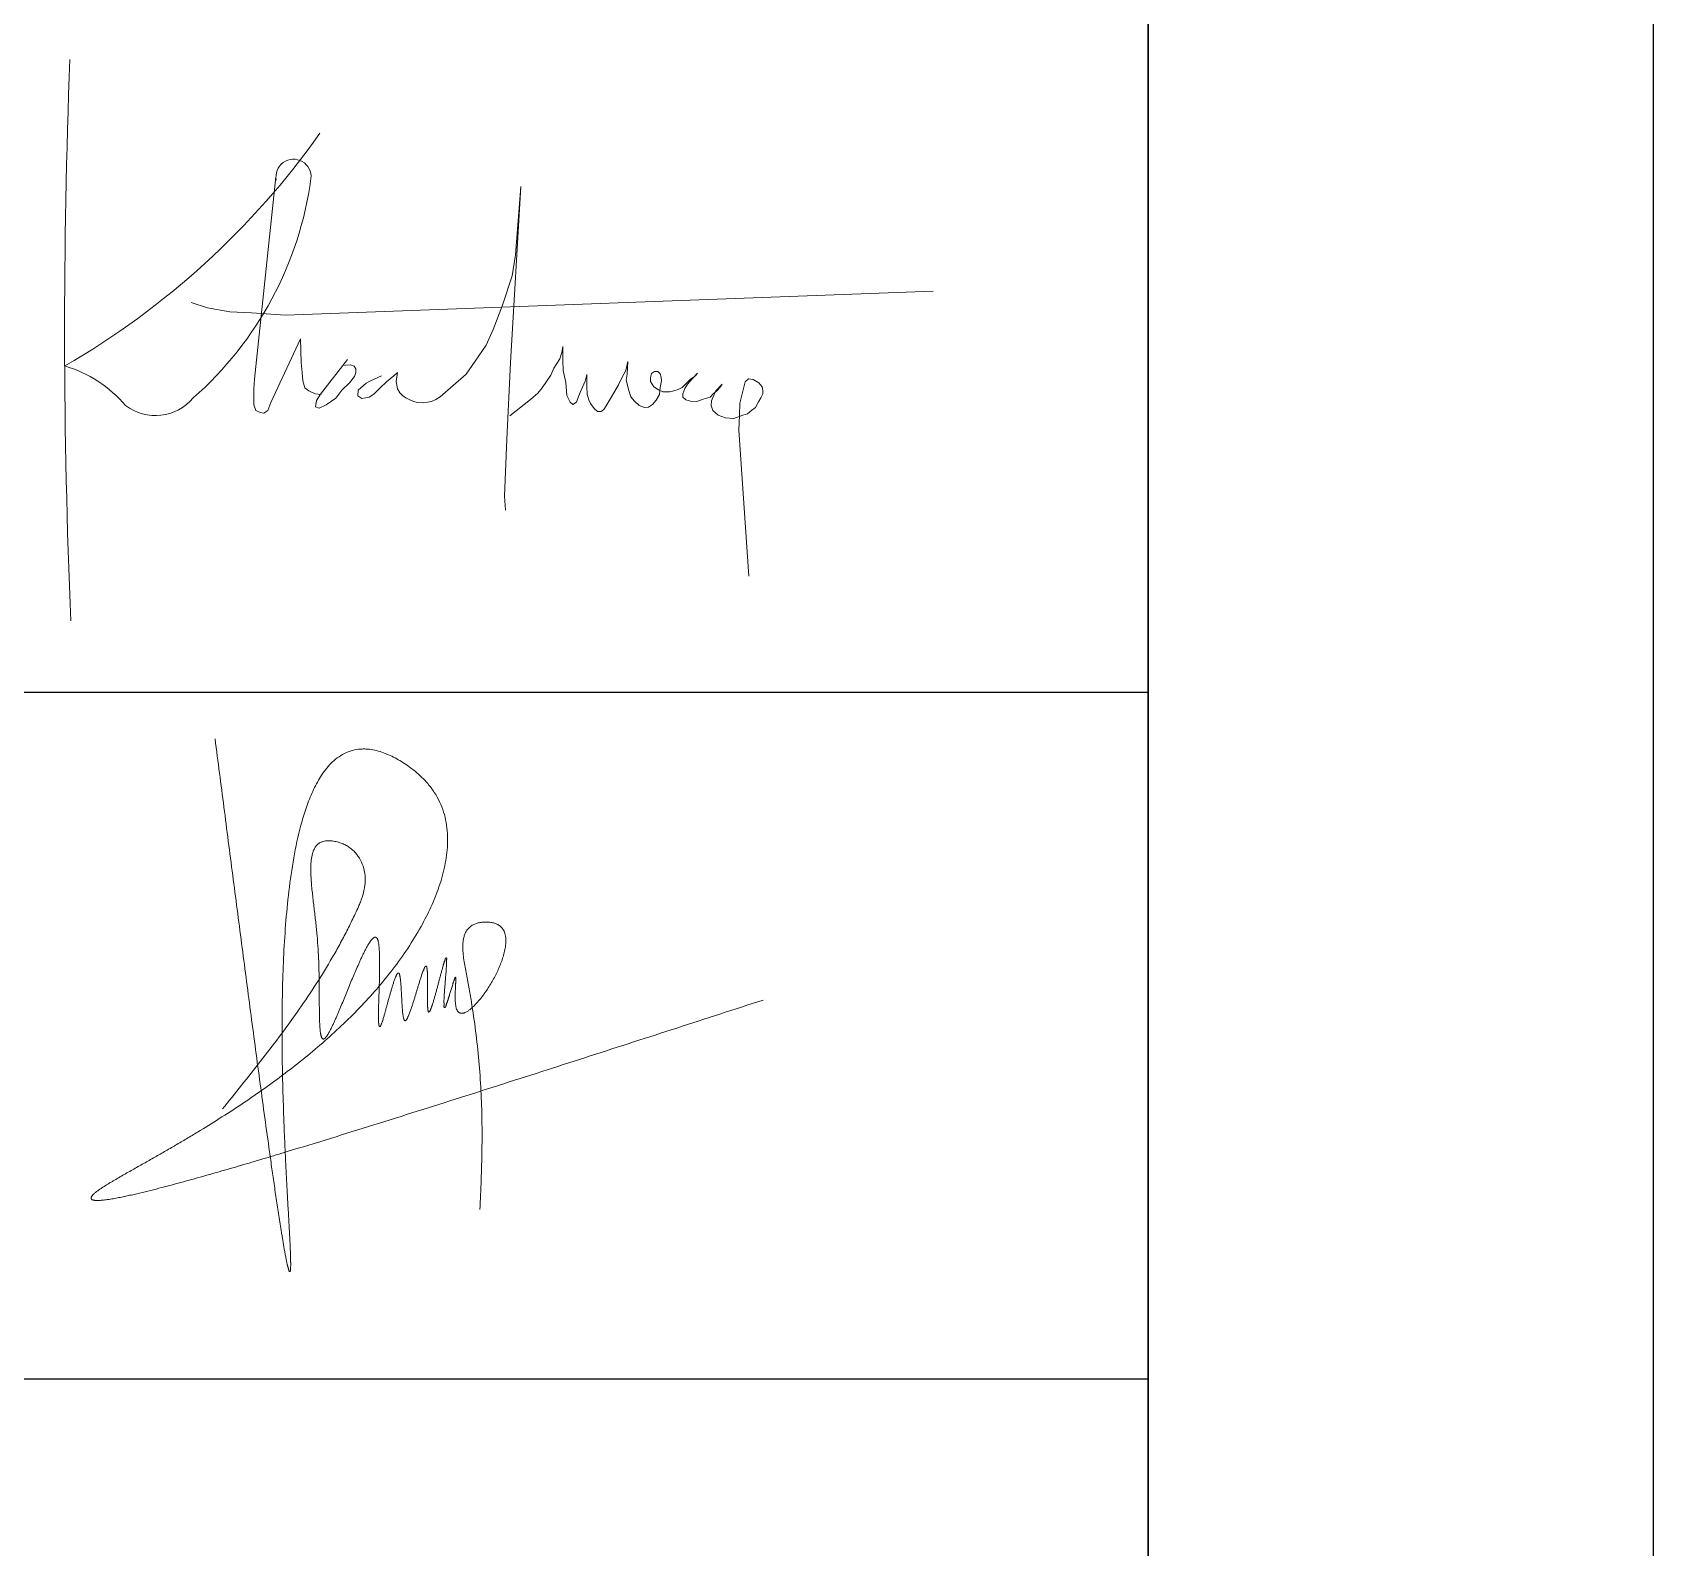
# Model space of a CAD drawing. Header units: millimetres. Extents: x 886808 to 1650903, y -1008069 to 230892.
# Drawn here: x 1071224 to 1074864, y -519896 to -516495 of the extents above; entities that cross this region are included whole.
import ezdxf

# ---------------------------------------------------------------- set-up
doc = ezdxf.new("R2010")
doc.units = ezdxf.units.MM
for name, color, linetype, lineweight in [('A-Wall', 113, 'Continuous', 30), ('co', 66, 'Continuous', 5), ('G-ANNO-TTLB', 6, 'Continuous', 18)]:
    doc.layers.add(name, color=color, linetype=linetype, lineweight=lineweight)
doc.layers.add('CUA', color=75, linetype='Continuous')
doc.layers.add('TUONG', color=1, linetype='Continuous')

msp = doc.modelspace()

# ---------------------------------------------------------------- linework, layer by layer
at = {"layer": 'A-Wall', "linetype": 'Continuous', "transparency": 33554636}
msp.add_line((1073729.1, -485926.1), (1073729.1, -531012), dxfattribs=at)
at = {"layer": 'co', "transparency": 33554636}
for p, q in [((1071771.2, -516819.4), (1071723.1, -517273.5)), ((1072321.1, -516841.3), (1072297.7, -517236.1)), ((1072309.4, -516994.3), (1072321.1, -516841.3)), ((1072301.6, -517042.1), (1072309.4, -516994.3)), ((1072280.1, -517107.4), (1072301.6, -517042.1)), ((1071792.5, -517130), (1073247.1, -517076)), ((1071580.5, -517101.7), (1071617.2, -517113.9)), ((1071617.2, -517113.9), (1071667.5, -517122.3)), ((1071667.5, -517122.3), (1071716.5, -517124.9)), ((1071716.5, -517124.9), (1071792.5, -517130)), ((1072258.7, -517162), (1072280.1, -517107.4)), ((1072243.1, -517197.1), (1072258.7, -517162)), ((1071759.6, -517326.1), (1071826.3, -517183.5)), ((1071826.3, -517183.5), (1071828.2, -517236.2)), ((1072218.7, -517233.1), (1072243.1, -517197.1)), ((1071931.7, -517229.4), (1071871.5, -517307.7)), ((1072198.2, -517262.4), (1072218.7, -517233.1)), ((1072395, -517249.2), (1072408.4, -517228.2)), ((1072408.4, -517228.2), (1072412.9, -517213.6)), ((1072412.9, -517213.6), (1072415.4, -517200.2)), ((1072415.4, -517200.2), (1072415.4, -517232)), ((1072415.4, -517232), (1072416.1, -517254.3)), ((1072556.8, -517254.3), (1072561.3, -517233.9)), ((1072561.3, -517233.9), (1072559.4, -517262.6)), ((1071828.2, -517236.2), (1071830, -517258.8)), ((1071830, -517258.8), (1071831.2, -517277.6)), ((1071927.6, -517242.2), (1071924.9, -517243)), ((1071938.9, -517241.8), (1071927.6, -517242.2)), ((1071936.2, -517282.1), (1071947.9, -517267.4)), ((1071946.8, -517244.8), (1071938.9, -517241.8)), ((1071950.5, -517250.9), (1071946.8, -517244.8)), ((1071947.9, -517267.4), (1071950.5, -517259.1)), ((1071950.5, -517259.1), (1071950.5, -517250.9)), ((1072008.4, -517266.4), (1071983.8, -517277.4)), ((1072019.3, -517280), (1072035.5, -517266.4)), ((1072035.5, -517266.4), (1072044.2, -517258.9)), ((1072044.2, -517258.9), (1072041.2, -517279.3)), ((1072140.2, -517313.6), (1072198.2, -517262.4)), ((1072297.7, -517236.1), (1072289.9, -517408.6)), ((1072368.6, -517293.1), (1072388.7, -517265.1)), ((1072388.7, -517265.1), (1072395, -517249.2)), ((1072416.1, -517254.3), (1072422.4, -517281)), ((1072465.1, -517277.9), (1072468.9, -517263.2)), ((1072468.9, -517263.2), (1072468.9, -517278.5)), ((1072540.2, -517286.8), (1072547.9, -517270.9)), ((1072547.9, -517270.9), (1072556.8, -517254.3)), ((1072559.4, -517262.6), (1072557.4, -517275.9)), ((1072614.1, -517260.7), (1072612.2, -517270.2)), ((1072612.2, -517270.2), (1072612.2, -517279.1)), ((1072621.1, -517256.2), (1072614.1, -517260.7)), ((1072628.8, -517256.9), (1072621.1, -517256.2)), ((1072633.9, -517261.9), (1072628.8, -517256.9)), ((1072636.4, -517268.9), (1072633.9, -517261.9)), ((1072637.1, -517277.2), (1072636.4, -517268.9)), ((1072702, -517274), (1072713.5, -517266.4)), ((1072717.9, -517260), (1072706.5, -517272.1)), ((1072713.5, -517266.4), (1072717.9, -517260)), ((1071723.1, -517273.5), (1071721.6, -517294.4)), ((1071721.6, -517294.4), (1071721.6, -517314.7)), ((1071831.2, -517277.6), (1071836.4, -517293.4)), ((1071836.4, -517293.4), (1071844.7, -517300.2)), ((1071844.7, -517300.2), (1071859, -517306.5)), ((1071859, -517306.5), (1071872.6, -517308.1)), ((1071871.5, -517307.7), (1071862, -517322)), ((1071905.3, -517316.3), (1071919.3, -517298.6)), ((1071919.3, -517298.6), (1071936.2, -517282.1)), ((1071955.9, -517298.1), (1071954.7, -517311.3)), ((1071974, -517283), (1071955.9, -517298.1)), ((1071983.8, -517277.4), (1071974, -517283)), ((1071980.8, -517314.4), (1071991, -517307.2)), ((1071991, -517307.2), (1072005, -517292.9)), ((1072005, -517292.9), (1072019.3, -517280)), ((1072041.2, -517279.3), (1072043.9, -517295.1)), ((1072043.9, -517295.1), (1072049.1, -517304.2)), ((1072049.1, -517304.2), (1072055.6, -517310.6)), ((1072342.9, -517319.1), (1072359.2, -517305.3)), ((1072359.2, -517305.3), (1072368.6, -517293.1)), ((1072422.4, -517281), (1072424.3, -517310.3)), ((1072450.4, -517312.9), (1072456.2, -517298.2)), ((1072456.2, -517298.2), (1072465.1, -517277.9)), ((1072468.9, -517278.5), (1072468.9, -517290)), ((1072468.9, -517290), (1072470.2, -517308.4)), ((1072522.4, -517317.3), (1072532, -517300.8)), ((1072532, -517300.8), (1072540.2, -517286.8)), ((1072557.4, -517275.9), (1072563.8, -517299.5)), ((1072563.8, -517299.5), (1072568.3, -517313.5)), ((1072612.2, -517279.1), (1072619.9, -517291.2)), ((1072619.9, -517291.2), (1072630, -517297.6)), ((1072630, -517297.6), (1072639.6, -517302)), ((1072632, -517308.4), (1072633.9, -517292.5)), ((1072633.9, -517292.5), (1072637.1, -517277.2)), ((1072639.6, -517302), (1072654.9, -517302)), ((1072654.9, -517302), (1072664.4, -517300.1)), ((1072664.4, -517300.1), (1072674, -517297)), ((1072674, -517297), (1072683.5, -517292.5)), ((1072683.5, -517292.5), (1072692.5, -517283.6)), ((1072689.3, -517295), (1072684.8, -517306.5)), ((1072684.8, -517306.5), (1072684.8, -517314.1)), ((1072695, -517284.9), (1072689.3, -517295)), ((1072692.5, -517283.6), (1072702, -517274)), ((1072706.5, -517272.1), (1072695, -517284.9)), ((1072746, -517314.1), (1072753, -517306.5)), ((1072758.7, -517300.1), (1072751.7, -517314.8)), ((1072753, -517306.5), (1072761.2, -517300.1)), ((1072773.3, -517284.9), (1072758.7, -517300.1)), ((1072761.2, -517300.1), (1072768.3, -517291.9)), ((1072768.3, -517291.9), (1072773.3, -517284.9)), ((1072819.8, -517297.6), (1072812.8, -517327.5)), ((1072824.9, -517279.8), (1072819.8, -517297.6)), ((1072831.9, -517272.8), (1072824.9, -517279.8)), ((1072842.8, -517274.7), (1072831.9, -517272.8)), ((1072855.5, -517281.7), (1072842.8, -517274.7)), ((1072863.1, -517291.2), (1072855.5, -517281.7)), ((1072860, -517315.4), (1072864.4, -517306.5)), ((1072864.4, -517299.5), (1072863.1, -517291.2)), ((1072864.4, -517306.5), (1072864.4, -517299.5)), ((1071721.6, -517314.7), (1071721.6, -517331.4)), ((1071721.6, -517331.4), (1071725.7, -517344.2)), ((1071725.7, -517344.2), (1071735.9, -517348.7)), ((1071744.2, -517350.2), (1071752.8, -517343.8)), ((1071752.8, -517343.8), (1071759.6, -517326.1)), ((1071862, -517322), (1071859.8, -517335.5)), ((1071859.8, -517335.5), (1071868.4, -517338.5)), ((1071868.4, -517338.5), (1071884.3, -517331.4)), ((1071884.3, -517331.4), (1071905.3, -517316.3)), ((1071954.7, -517311.3), (1071964.2, -517317)), ((1071964.2, -517317), (1071980.8, -517314.4)), ((1072055.6, -517310.6), (1072063.1, -517315.9)), ((1072063.1, -517315.9), (1072071.8, -517320)), ((1072071.8, -517320), (1072079.7, -517324.2)), ((1072079.7, -517324.2), (1072088.8, -517326.1)), ((1072088.8, -517326.1), (1072101.6, -517326.8)), ((1072101.6, -517326.8), (1072111.5, -517325.7)), ((1072111.5, -517325.7), (1072120.1, -517324.2)), ((1072120.1, -517324.2), (1072130.3, -517319.3)), ((1072130.3, -517319.3), (1072140.2, -517313.6)), ((1072296.1, -517356.4), (1072342.9, -517319.1)), ((1072424.3, -517310.3), (1072432, -517325.6)), ((1072432, -517325.6), (1072437.7, -517330.7)), ((1072437.7, -517330.7), (1072446, -517325.6)), ((1072446, -517325.6), (1072450.4, -517312.9)), ((1072470.2, -517308.4), (1072474, -517320.5)), ((1072474, -517320.5), (1072477.2, -517328.1)), ((1072477.2, -517328.1), (1072485.5, -517339.6)), ((1072485.5, -517339.6), (1072493.1, -517346)), ((1072501.4, -517346.6), (1072507.1, -517342.1)), ((1072507.1, -517342.1), (1072512.9, -517333.9)), ((1072512.9, -517333.9), (1072522.4, -517317.3)), ((1072568.3, -517313.5), (1072575.9, -517323)), ((1072575.9, -517323), (1072586.7, -517332.6)), ((1072586.7, -517332.6), (1072598.8, -517337.7)), ((1072598.8, -517337.7), (1072607.8, -517336.4)), ((1072607.8, -517336.4), (1072616.7, -517330.7)), ((1072616.7, -517330.7), (1072625, -517321.1)), ((1072625, -517321.1), (1072632, -517308.4)), ((1072684.8, -517314.1), (1072691.2, -517319.9)), ((1072691.2, -517319.9), (1072702, -517323)), ((1072702, -517323), (1072716, -517323.7)), ((1072716, -517323.7), (1072730.7, -517318.6)), ((1072730.7, -517318.6), (1072746, -517314.1)), ((1072749.1, -517322.4), (1072748.5, -517333.2)), ((1072748.5, -517333.2), (1072752.3, -517344)), ((1072751.7, -517314.8), (1072749.1, -517322.4)), ((1072752.3, -517344), (1072764.4, -517354.9)), ((1072812.8, -517327.5), (1072811.6, -517354.9)), ((1072830, -517351.7), (1072839.6, -517343.4)), ((1072839.6, -517343.4), (1072847.9, -517337)), ((1072847.9, -517337), (1072854.9, -517325)), ((1072854.9, -517325), (1072860, -517315.4)), ((1071735.9, -517348.7), (1071744.2, -517350.2)), ((1072493.1, -517346), (1072501.4, -517346.6)), ((1072764.4, -517354.9), (1072780.4, -517360.6)), ((1072780.4, -517360.6), (1072799.5, -517361.9)), ((1072799.5, -517361.9), (1072819.2, -517354.9)), ((1072811.6, -517354.9), (1072810.3, -517388)), ((1072819.2, -517354.9), (1072830, -517351.7)), ((1072289.9, -517408.6), (1072284.7, -517536.2)), ((1072810.3, -517388), (1072832.8, -517716)), ((1072284.7, -517536.2), (1072286.7, -517567.9))]:
    msp.add_line(p, q, dxfattribs=at)
for centre, radius, start, end in [((1086672.5, -517160.5), 15375.8, 177.7463, 182.44478), ((1070391.9, -515675.7), 1810.8, 299.9871, 324.7152), ((1071810.6, -516819.4), 39.4, 354.1456, 191.6323), ((1071057.2, -516715), 800, 311.3296, 352.2076), ((1071215.7, -517519.1), 286.7, 40.5233, 73.5531), ((1071500.7, -517244.9), 110.5, 232.6813, 320.147)]:
    msp.add_arc(centre, radius, start, end, dxfattribs=at)
at = {"layer": 'CUA', "color": 4, "transparency": 33554636}
for p, q in [((1061942, -517976.3), (1073729.1, -517976.3)), ((1061942, -519517.6), (1073729.1, -519517.6))]:
    msp.add_line(p, q, dxfattribs=at)
at = {"layer": 'Defpoints', "transparency": 33554636}
msp.add_lwpolyline([(1007896.1, -532147), (1074864.1, -532147), (1074864.1, -484791.1), (1007896.1, -484791.1)], close=True, dxfattribs=at)
at = {"layer": 'G-ANNO-TTLB', "lineweight": 9, "transparency": 33554636}
for points, knots in [([(1071634.6, -518081.4), (1071641.2, -518132.3), (1071654.4, -518234.3), (1071674.1, -518387.2), (1071694, -518540.1), (1071710.7, -518667.4), (1071724.3, -518769.3), (1071734.5, -518845.7), (1071744.9, -518922.1), (1071753.7, -518985.8), (1071760.8, -519036.6), (1071766.3, -519074.8), (1071770.9, -519106.6), (1071774.7, -519132), (1071777.6, -519151), (1071780.6, -519170.1), (1071783.1, -519186), (1071785.2, -519198.6), (1071786.7, -519208.1), (1071788.4, -519217.6), (1071790, -519227.1), (1071791.4, -519235.1), (1071792.6, -519241.4), (1071793.5, -519246.1), (1071794.3, -519250), (1071795, -519253.1), (1071795.4, -519255.5), (1071795.9, -519257.9), (1071796.4, -519260.3), (1071796.9, -519262.7), (1071797.4, -519264.6), (1071797.9, -519266.1), (1071798.3, -519267.2), (1071798.6, -519268.3), (1071799, -519269.4), (1071799.3, -519270.6), (1071799.6, -519271.6), (1071799.7, -519272.3), (1071799.8, -519272.7), (1071799.9, -519273.2), (1071800, -519273.7), (1071800.1, -519274.4), (1071800.3, -519275), (1071800.5, -519275.6), (1071800.8, -519276), (1071801, -519276.2), (1071801.3, -519276.4), (1071801.6, -519276.6), (1071802, -519276.7), (1071802.4, -519276.8), (1071802.8, -519276.7), (1071803, -519276.6), (1071803.2, -519276.5), (1071803.4, -519276.2), (1071803.5, -519275.7), (1071803.6, -519275.1), (1071803.7, -519274.3), (1071803.7, -519273.7), (1071803.7, -519273.2), (1071803.7, -519272.7), (1071803.7, -519272.1), (1071803.7, -519271.4), (1071803.7, -519270.6), (1071803.8, -519269.6), (1071803.9, -519268.1), (1071804.1, -519266.3), (1071804.3, -519264), (1071804.3, -519261.6), (1071804.3, -519259.2), (1071804.3, -519256.7), (1071804.2, -519254.2), (1071804.2, -519251), (1071804.1, -519247.1), (1071803.9, -519240.8), (1071803.7, -519233), (1071803.3, -519223.6), (1071802.7, -519211), (1071801.9, -519195.3), (1071800.9, -519176.5), (1071799.8, -519157.7), (1071798.4, -519132.6), (1071796.7, -519101.2), (1071794.6, -519063.5), (1071792.7, -519025.8), (1071791, -518988.2), (1071788.9, -518937.9), (1071786.8, -518875.1), (1071785.2, -518799.7), (1071784.7, -518724.3), (1071785.5, -518648.8), (1071788, -518573.4), (1071792.5, -518498.1), (1071799.7, -518423), (1071810.3, -518348.3), (1071823.4, -518286.8), (1071837.7, -518238.5), (1071851.2, -518203.2), (1071868.2, -518169.5), (1071890.3, -518138.7), (1071914.7, -518118.2), (1071937.9, -518107.9), (1071951.6, -518104.9), (1071960.6, -518104.1), (1071966, -518103.8), (1071975.6, -518103.8), (1071989.1, -518105.5), (1072005, -518109.4), (1072020.4, -518115), (1072035.2, -518121.9), (1072054.3, -518132.4), (1072074.6, -518146.2), (1072095.4, -518163.7), (1072112.5, -518181.3), (1072127.2, -518200.9), (1072143.2, -518229.4), (1072155.3, -518268.7), (1072158, -518317.9), (1072151.4, -518366.5), (1072138.1, -518413.6), (1072119.7, -518459), (1072087.5, -518522.2), (1072035.7, -518599.6), (1071960.1, -518686.3), (1071890.3, -518752), (1071831.5, -518801), (1071786.1, -518836.3), (1071739.6, -518870.1), (1071692.3, -518902.5), (1071644.1, -518933.8), (1071603.4, -518959), (1071570.6, -518978.7), (1071545.8, -518993.3), (1071521, -519007.7), (1071496, -519021.9), (1071475.2, -519033.7), (1071458.5, -519043.1), (1071446, -519050.2), (1071433.5, -519057.2), (1071421.1, -519064.4), (1071410.7, -519070.4), (1071402.5, -519075.2), (1071394.7, -519079.9), (1071387.3, -519084.5), (1071380.1, -519089.1), (1071374.8, -519092.7), (1071370.5, -519095.8), (1071367.2, -519098.4), (1071364.7, -519100.4), (1071362.7, -519102.2), (1071361.2, -519103.7), (1071360.1, -519104.8), (1071359, -519106), (1071358.1, -519107.2), (1071357.2, -519108.6), (1071356.5, -519109.8), (1071356.2, -519110.8), (1071356.1, -519111.5), (1071356.1, -519112), (1071356.2, -519112.6), (1071356.5, -519113.5), (1071357.3, -519114.6), (1071358.6, -519115.6), (1071359.8, -519116), (1071360.9, -519116.3), (1071361.9, -519116.5), (1071363.3, -519116.8), (1071364.8, -519117), (1071366.4, -519117.1), (1071368.5, -519117.2), (1071371.2, -519117.3), (1071374.4, -519117.2), (1071377.6, -519117), (1071380.7, -519116.7), (1071385, -519116.3), (1071390.2, -519115.7), (1071396.5, -519114.8), (1071402.8, -519113.8), (1071409.1, -519112.7), (1071417.5, -519111.1), (1071427.9, -519109.1), (1071440.3, -519106.4), (1071456.9, -519102.7), (1071477.6, -519097.8), (1071502.3, -519091.6), (1071527, -519085.2), (1071559.8, -519076.4), (1071600.7, -519065), (1071649.8, -519051.1), (1071698.7, -519036.8), (1071747.6, -519022.3), (1071812.7, -519002.7), (1071893.9, -518977.9), (1071991.3, -518947.6), (1072088.5, -518917), (1072185.7, -518886.2), (1072315.2, -518844.9), (1072477, -518792.9), (1072671, -518730.2), (1072800.3, -518688.2), (1072864.9, -518667.3)], [0, 0, 0, 0, 1.008032, 2.016064, 3.024096, 4.032127, 4.536143, 5.040159, 5.544175, 6.048191, 6.300199, 6.552207, 6.804215, 6.930219, 7.056223, 7.182227, 7.308231, 7.371233, 7.434235, 7.497237, 7.560239, 7.623241, 7.654742, 7.686243, 7.717744, 7.733494, 7.749245, 7.764995, 7.780746, 7.796496, 7.812247, 7.820122, 7.827997, 7.835873, 7.843748, 7.851623, 7.859498, 7.863436, 7.865405, 7.867374, 7.871311, 7.875249, 7.879186, 7.883124, 7.887062, 7.889031, 7.890999, 7.892968, 7.894937, 7.898875, 7.900843, 7.902812, 7.904781, 7.90675, 7.910687, 7.914625, 7.918563, 7.9225, 7.924469, 7.926438, 7.930376, 7.934313, 7.938251, 7.946126, 7.954001, 7.969752, 7.985502, 8.001253, 8.017003, 8.032754, 8.048504, 8.064255, 8.095078, 8.125902, 8.187549, 8.249197, 8.310844, 8.434139, 8.557433, 8.680728, 8.804022, 9.050612, 9.297201, 9.54379, 9.790379, 10.036968, 10.530147, 11.023325, 11.516504, 12.009682, 12.50286, 12.996039, 13.489217, 13.982396, 14.475574, 14.722163, 14.968752, 15.215342, 15.461931, 15.70852, 15.831815, 15.955109, 15.981789, 16.008468, 16.061827, 16.168545, 16.275263, 16.381981, 16.488699, 16.595417, 16.808853, 16.968639, 17.128424, 17.28821, 17.447996, 17.767568, 18.08714, 18.406711, 18.726283, 19.045855, 19.365426, 20.116469, 20.867512, 21.618554, 21.994075, 22.369597, 22.745118, 23.120639, 23.49616, 23.871682, 24.059442, 24.247203, 24.434964, 24.622724, 24.810485, 24.904365, 24.998245, 25.092126, 25.186006, 25.279886, 25.326827, 25.373767, 25.457087, 25.498748, 25.540408, 25.582069, 25.602899, 25.623729, 25.644559, 25.654974, 25.665389, 25.675805, 25.68622, 25.696635, 25.70705, 25.712257, 25.717465, 25.720069, 25.722672, 25.72788, 25.738295, 25.74871, 25.759125, 25.764333, 25.76954, 25.779955, 25.790371, 25.800786, 25.811201, 25.832031, 25.852861, 25.873691, 25.894522, 25.915352, 25.957012, 25.998673, 26.040333, 26.081993, 26.123654, 26.206974, 26.290295, 26.373616, 26.540258, 26.706899, 26.873541, 27.040182, 27.373465, 27.706748, 28.040031, 28.373315, 28.706598, 29.373164, 30.03973, 30.706296, 31.372862, 32.039429, 33.372561, 34.705693, 36.038826, 36.038826, 36.038826, 36.038826]), ([(1071651.1, -518911.9), (1071679.8, -518876.3), (1071737.3, -518805.2), (1071806.1, -518713.9), (1071857.5, -518638.2), (1071887.7, -518589.6), (1071910.4, -518549.9), (1071926.7, -518519.7), (1071939.5, -518494.2), (1071949.4, -518473.6), (1071955, -518461.5), (1071958.6, -518452.8), (1071961.4, -518446), (1071965.8, -518433.8), (1071970.6, -518416), (1071972.5, -518393.7), (1071969.1, -518372.5), (1071961.6, -518353.2), (1071952.4, -518339.4), (1071943.1, -518330), (1071935.3, -518323.9), (1071926.7, -518319), (1071916.9, -518314.8), (1071906.1, -518311.6), (1071896.2, -518310), (1071888.2, -518309.7), (1071882.2, -518310.2), (1071877.3, -518311.2), (1071873.5, -518312.6), (1071869.3, -518314.5), (1071864.3, -518318.1), (1071859.3, -518324.1), (1071855.7, -518331), (1071852.3, -518340.8), (1071850.1, -518353.5), (1071849.3, -518368.9), (1071849.5, -518384.4), (1071850.7, -518404.9), (1071853.2, -518430.6), (1071856.9, -518461.2), (1071860.5, -518491.9), (1071863.7, -518522.6), (1071866, -518552), (1071867.3, -518580.1), (1071868, -518606.8), (1071868.3, -518629), (1071868.4, -518646.8), (1071868.5, -518660.1), (1071868.6, -518673.5), (1071868.6, -518686.8), (1071868.8, -518700.1), (1071869, -518711.3), (1071869.4, -518720.1), (1071869.7, -518725.7), (1071870, -518730.1), (1071870.3, -518733.4), (1071870.6, -518736.8), (1071871, -518740.1), (1071871.4, -518742.8), (1071871.9, -518745), (1071872.2, -518746.6), (1071872.7, -518748.2), (1071873.1, -518749.6), (1071873.5, -518750.6), (1071873.9, -518751.6), (1071874.6, -518752.9), (1071875.5, -518754), (1071876.5, -518754.6), (1071877.3, -518754.9), (1071878.1, -518754.9), (1071878.9, -518754.7), (1071879.7, -518754.3), (1071880.7, -518753.7), (1071881.5, -518753), (1071882.3, -518752.2), (1071883, -518751.4), (1071883.9, -518750.3), (1071885, -518748.9), (1071886.1, -518747.3), (1071887.6, -518745), (1071889.3, -518742.1), (1071891.3, -518738.6), (1071893.1, -518735), (1071895, -518731.3), (1071897.4, -518726.5), (1071900.2, -518720.4), (1071903.6, -518713), (1071906.9, -518705.5), (1071910.1, -518698.1), (1071914.3, -518688.1), (1071919.5, -518675.6), (1071925.7, -518660.6), (1071931.9, -518645.6), (1071938, -518630.6), (1071944.3, -518615.6), (1071950.6, -518600.7), (1071956, -518588.3), (1071960.4, -518578.4), (1071963.8, -518571), (1071967.3, -518563.7), (1071971, -518556.4), (1071974.1, -518550.5), (1071976.8, -518545.7), (1071978.8, -518542.2), (1071981, -518538.8), (1071983.3, -518535.5), (1071985.3, -518532.7), (1071987.1, -518530.7), (1071988.5, -518529.3), (1071989.8, -518528.2), (1071990.9, -518527.4), (1071991.8, -518526.9), (1071992.6, -518526.5), (1071993.3, -518526.4), (1071993.8, -518526.3), (1071994.3, -518526.3), (1071995, -518526.4), (1071995.8, -518526.6), (1071996.7, -518527.2), (1071997.5, -518527.8), (1071998.1, -518528.6), (1071998.6, -518529.5), (1071999.1, -518530.5), (1071999.6, -518531.7), (1072000.1, -518533.2), (1072000.6, -518534.8), (1072001.1, -518536.9), (1072001.6, -518539.4), (1072002.1, -518542.5), (1072002.6, -518546.7), (1072003.1, -518551.9), (1072003.5, -518558.2), (1072003.8, -518564.4), (1072003.9, -518570.7), (1072004, -518577), (1072004.1, -518585.4), (1072004, -518595.8), (1072003.8, -518612.6), (1072003.3, -518629.3), (1072002.8, -518646), (1072002.4, -518658.6), (1072002.1, -518669.1), (1072001.8, -518677.4), (1072001.6, -518683.7), (1072001.5, -518690), (1072001.4, -518696.3), (1072001.4, -518702.5), (1072001.4, -518707.7), (1072001.5, -518711.4), (1072001.5, -518713.5), (1072001.6, -518715.1), (1072001.6, -518716.7), (1072001.7, -518718), (1072001.8, -518719), (1072002, -518720), (1072002.1, -518721), (1072002.3, -518722), (1072002.4, -518722.7), (1072002.4, -518723.2), (1072002.5, -518723.6), (1072002.5, -518724.1), (1072002.6, -518724.7), (1072002.7, -518725.4), (1072002.9, -518726.1), (1072003.4, -518726.7), (1072004.1, -518726.9), (1072004.6, -518726.9), (1072004.8, -518726.9), (1072005.1, -518726.8), (1072005.3, -518726.6), (1072005.6, -518726.4), (1072005.8, -518726.1), (1072006.1, -518725.6), (1072006.3, -518725), (1072006.5, -518724.5), (1072006.7, -518723.9), (1072007, -518723.3), (1072007.3, -518722.5), (1072007.6, -518721.7), (1072008, -518720.9), (1072008.4, -518720), (1072008.7, -518719.1), (1072009.2, -518717.9), (1072009.8, -518716.4), (1072010.6, -518713.8), (1072011.6, -518710.6), (1072012.7, -518706.7), (1072013.9, -518702.8), (1072015.4, -518697.7), (1072017.2, -518691.3), (1072019.3, -518683.5), (1072021.4, -518675.8), (1072023.5, -518668), (1072025.7, -518660.3), (1072027.8, -518652.6), (1072030.1, -518644.9), (1072032, -518638.4), (1072033.6, -518633.4), (1072034.8, -518629.5), (1072036.1, -518625.7), (1072037.4, -518621.9), (1072038.5, -518618.7), (1072039.6, -518616.3), (1072040.4, -518614.6), (1072041.1, -518613.1), (1072041.7, -518611.8), (1072042.1, -518611), (1072042.3, -518610.4), (1072042.6, -518609.7), (1072043, -518608.9), (1072043.5, -518608.2), (1072043.9, -518607.7), (1072044.3, -518607.4), (1072044.7, -518607.1), (1072045.4, -518606.9), (1072046.3, -518606.8), (1072047.3, -518607.1), (1072048, -518607.7), (1072048.4, -518608.6), (1072048.7, -518609.7), (1072048.9, -518610.8), (1072049.1, -518611.8), (1072049.3, -518612.8), (1072049.5, -518613.9), (1072049.8, -518615.3), (1072050.1, -518616.9), (1072050.5, -518619.2), (1072050.8, -518622), (1072051.1, -518625.6), (1072051.4, -518629.1), (1072051.7, -518632.5), (1072052, -518636), (1072052.3, -518640.6), (1072052.6, -518646.4), (1072053, -518653.4), (1072053.3, -518660.3), (1072053.7, -518667.3), (1072054, -518674.2), (1072054.5, -518681.2), (1072054.9, -518686.9), (1072055.3, -518691.5), (1072055.6, -518695), (1072056, -518698.5), (1072056.5, -518701.4), (1072056.8, -518703.7), (1072057.1, -518705.4), (1072057.4, -518707), (1072057.8, -518708.3), (1072058.1, -518709.5), (1072058.4, -518710.3), (1072058.7, -518711.2), (1072059.1, -518712.2), (1072059.6, -518712.9), (1072059.9, -518713.3), (1072060.2, -518713.6), (1072060.5, -518713.7), (1072060.8, -518713.8), (1072061, -518713.8), (1072061.3, -518713.8), (1072061.9, -518713.6), (1072062.6, -518713.2), (1072063.6, -518712.4), (1072064.7, -518711.3), (1072065.4, -518710.1), (1072065.9, -518709), (1072066.3, -518708.2), (1072066.7, -518707.3), (1072067.3, -518706), (1072068.3, -518703.8), (1072069.8, -518700.5), (1072071.4, -518696.6), (1072072.8, -518692.6), (1072074.2, -518688.5), (1072075.6, -518684.5), (1072076.9, -518680.5), (1072078.7, -518675.1), (1072080.8, -518668.3), (1072083.3, -518660.1), (1072085.7, -518652), (1072088.2, -518643.8), (1072090.6, -518635.7), (1072092.7, -518628.9), (1072094.4, -518623.5), (1072095.7, -518619.4), (1072097, -518615.4), (1072098.3, -518611.3), (1072099.4, -518607.9), (1072100.4, -518605.2), (1072101.2, -518603.3), (1072102, -518601.3), (1072102.7, -518599.7), (1072103.3, -518598.4), (1072103.7, -518597.4), (1072104, -518596.6), (1072104.3, -518595.9), (1072104.5, -518595.2), (1072104.8, -518594.3), (1072105.3, -518593.3), (1072105.9, -518592.5), (1072107, -518591.5), (1072108.7, -518591.1), (1072109.6, -518591.9), (1072109.9, -518592.9), (1072110.1, -518594), (1072110.1, -518594.8), (1072110.2, -518595.5), (1072110.3, -518596.1), (1072110.4, -518596.8), (1072110.5, -518598.1), (1072110.7, -518599.8), (1072110.9, -518601.6), (1072111.1, -518603.3), (1072111.2, -518605), (1072111.3, -518606.6), (1072111.3, -518608.9), (1072111.4, -518611.7), (1072111.5, -518615.1), (1072111.5, -518618.4), (1072111.5, -518622.9), (1072111.5, -518628.4), (1072111.5, -518635.1), (1072111.4, -518641.8), (1072111.4, -518648.4), (1072111.3, -518655.1), (1072111.3, -518661.8), (1072111.3, -518667.3), (1072111.4, -518671.7), (1072111.4, -518675.1), (1072111.5, -518678.6), (1072111.6, -518681.4), (1072111.8, -518683.5), (1072111.9, -518685.1), (1072112, -518686.6), (1072112.2, -518687.9), (1072112.3, -518689), (1072112.5, -518689.9), (1072112.6, -518690.7), (1072112.7, -518691.3), (1072112.8, -518692), (1072113, -518692.9), (1072113.3, -518693.6), (1072113.6, -518694), (1072113.8, -518694.2), (1072114, -518694.2), (1072114.2, -518694.3), (1072114.5, -518694.2), (1072114.9, -518694.1), (1072115.4, -518693.7), (1072116.3, -518693), (1072117.2, -518691.8), (1072117.7, -518690.6), (1072118.1, -518689.5), (1072118.4, -518688.8), (1072118.6, -518688), (1072119, -518687), (1072119.7, -518685.2), (1072120.5, -518682.9), (1072121.4, -518680.6), (1072122.4, -518678), (1072123.4, -518674.7), (1072124.6, -518670.7), (1072125.8, -518666.7), (1072126.9, -518662.8), (1072128.5, -518657.5), (1072130.3, -518650.8), (1072132.5, -518642.8), (1072134.6, -518634.8), (1072136.7, -518626.8), (1072138.9, -518618.8), (1072140.6, -518612.1), (1072142, -518606.7), (1072143.1, -518602.7), (1072144.3, -518598.8), (1072145.4, -518594.8), (1072146.2, -518591.4), (1072147, -518588.7), (1072147.6, -518586.7), (1072148.1, -518585.1), (1072148.5, -518583.8), (1072149, -518582.6), (1072149.6, -518581), (1072150.3, -518579), (1072150.8, -518577.3), (1072151, -518575.8), (1072151.2, -518574.9), (1072151.5, -518574.3), (1072151.7, -518573.8), (1072152, -518573.4), (1072152.3, -518573.1), (1072152.6, -518572.9), (1072153, -518572.7), (1072153.4, -518572.6), (1072153.9, -518572.6), (1072154.3, -518572.7), (1072154.5, -518573), (1072154.6, -518573.5), (1072154.6, -518574.1), (1072154.6, -518574.9), (1072154.5, -518575.9), (1072154.4, -518576.8), (1072154.3, -518577.6), (1072154.2, -518578.6), (1072154.2, -518579.7), (1072154.2, -518580.7), (1072154.2, -518582), (1072154.3, -518583.2), (1072154.3, -518584.4), (1072154.3, -518585.7), (1072154.3, -518587.4), (1072154.1, -518590), (1072153.8, -518593.2), (1072153.6, -518596.9), (1072153.3, -518600.5), (1072153, -518605.2), (1072152.5, -518611.2), (1072151.8, -518620.8), (1072151, -518630.3), (1072150.2, -518639.9), (1072149.7, -518647.1), (1072149.3, -518653), (1072149, -518657.8), (1072148.8, -518661.5), (1072148.6, -518665.2), (1072148.4, -518668.2), (1072148.4, -518670.6), (1072148.4, -518672.2), (1072148.5, -518673.9), (1072148.6, -518675.5), (1072148.6, -518677), (1072148.6, -518678.3), (1072148.6, -518679.2), (1072148.5, -518680), (1072148.4, -518680.7), (1072148.4, -518681.7), (1072148.4, -518682.7), (1072148.6, -518683.4), (1072148.9, -518683.7), (1072149.4, -518684), (1072150.2, -518684), (1072150.9, -518683.7), (1072151.4, -518683.4), (1072151.9, -518683), (1072152.3, -518682.4), (1072152.6, -518681.6), (1072152.9, -518680.6), (1072153.1, -518679.8), (1072153.2, -518679.2), (1072153.4, -518678.5), (1072153.6, -518677.7), (1072153.8, -518676.9), (1072154.2, -518675.7), (1072154.7, -518674.3), (1072155.4, -518672.7), (1072156.1, -518671.1), (1072156.7, -518669.4), (1072157.3, -518667.8), (1072157.9, -518665.9), (1072158.5, -518663.8), (1072159.2, -518661.6), (1072159.9, -518659.3), (1072160.7, -518656.4), (1072161.9, -518652.7), (1072163.2, -518648.3), (1072164.6, -518643.9), (1072165.9, -518639.5), (1072167, -518635.7), (1072168, -518632.6), (1072168.7, -518630.3), (1072169.3, -518628.2), (1072170, -518626.2), (1072170.6, -518624.7), (1072171.1, -518623.4), (1072171.5, -518622.3), (1072171.9, -518621.1), (1072172.3, -518619.9), (1072172.6, -518618.9), (1072172.8, -518618.1), (1072173.1, -518617.4), (1072173.4, -518616.7), (1072173.6, -518616.3), (1072173.8, -518616.2), (1072174, -518616.1), (1072174.1, -518616.1), (1072174.2, -518616.1), (1072174.3, -518616.2), (1072174.4, -518616.4), (1072174.6, -518616.7), (1072174.8, -518617.2), (1072175.1, -518618.1), (1072175.3, -518619.1), (1072175.3, -518620.3), (1072175.2, -518621.4), (1072175.1, -518622.3), (1072175, -518623), (1072174.9, -518623.8), (1072174.8, -518624.7), (1072174.7, -518626.3), (1072174.7, -518628.2), (1072174.7, -518630.5), (1072174.6, -518633.7), (1072174.4, -518637.4), (1072174.1, -518641.9), (1072173.9, -518646.3), (1072173.7, -518650.8), (1072173.6, -518655.2), (1072173.6, -518659.6), (1072173.6, -518665.5), (1072173.8, -518671.4), (1072174.4, -518677.3), (1072174.9, -518681), (1072175.5, -518683.8), (1072176.3, -518686.7), (1072177.3, -518689.5), (1072178.8, -518692), (1072180.3, -518693.8), (1072181.7, -518695), (1072182.9, -518695.8), (1072184.3, -518696.5), (1072186.1, -518697), (1072188.3, -518697.2), (1072190.5, -518697), (1072192.5, -518696.6), (1072194.3, -518696), (1072196.4, -518695.2), (1072198.9, -518694), (1072201.8, -518692.2), (1072205.5, -518689.7), (1072209.9, -518686.3), (1072216.5, -518680.2), (1072224.2, -518672.1), (1072232.7, -518661.7), (1072240.6, -518651), (1072250.6, -518636.1), (1072261.8, -518616.8), (1072273.5, -518592.6), (1072281.2, -518571.6), (1072285.5, -518554.2), (1072287.5, -518541), (1072287.7, -518527.5), (1072285.6, -518517.3), (1072282.5, -518510.7), (1072280.3, -518507.2), (1072277.6, -518504.1), (1072274.5, -518501.4), (1072271.1, -518499.1), (1072266.2, -518496.5), (1072259.7, -518494.2), (1072251.6, -518492.7), (1072243.4, -518492.1), (1072235.2, -518492.4), (1072227.1, -518493.7), (1072219.2, -518495.9), (1072211.8, -518499.3), (1072205.2, -518504.1), (1072199.9, -518510.3), (1072195.9, -518517.4), (1072193.3, -518525.1), (1072191.7, -518533), (1072190.6, -518543.8), (1072190.8, -518557.3), (1072192.5, -518573.4), (1072195, -518589.4), (1072197.9, -518605.5), (1072201.1, -518621.7), (1072205.2, -518643.6), (1072211.9, -518682), (1072220, -518737.2), (1072227.2, -518803.7), (1072233.5, -518892.6), (1072234.8, -519004.1), (1072231.2, -519093.2), (1072229.3, -519137.7)], [0, 0, 0, 0, 0.896928, 1.793857, 2.242321, 2.690785, 2.915017, 3.139249, 3.363482, 3.475598, 3.587714, 3.623948, 3.660183, 3.732652, 3.87759, 4.022529, 4.167467, 4.296661, 4.425855, 4.490452, 4.555049, 4.619646, 4.684243, 4.762728, 4.841213, 4.880455, 4.919697, 4.95894, 4.978561, 4.998182, 5.048668, 5.099154, 5.14964, 5.200127, 5.301099, 5.402071, 5.503043, 5.604015, 5.805959, 6.007904, 6.209848, 6.411792, 6.613737, 6.788186, 6.962635, 7.137085, 7.224309, 7.311534, 7.398759, 7.485983, 7.573208, 7.660433, 7.704045, 7.747657, 7.769463, 7.79127, 7.813076, 7.834882, 7.856688, 7.867591, 7.878494, 7.889397, 7.9003, 7.905752, 7.911204, 7.922107, 7.93301, 7.938461, 7.943913, 7.949364, 7.954816, 7.960267, 7.965719, 7.976622, 7.982074, 7.987525, 7.998428, 8.009331, 8.022597, 8.035864, 8.062396, 8.088928, 8.11546, 8.141992, 8.168525, 8.221589, 8.274653, 8.327718, 8.380782, 8.433847, 8.539975, 8.646104, 8.752233, 8.858362, 8.964491, 9.070619, 9.176748, 9.229812, 9.282877, 9.335941, 9.389006, 9.44207, 9.468602, 9.495134, 9.521667, 9.548199, 9.574731, 9.587997, 9.601263, 9.614529, 9.621162, 9.627795, 9.634429, 9.637745, 9.641062, 9.644378, 9.647695, 9.654328, 9.660961, 9.667594, 9.674227, 9.68086, 9.687493, 9.694126, 9.707392, 9.717655, 9.727918, 9.748444, 9.76897, 9.789496, 9.830547, 9.871599, 9.912651, 9.953703, 9.994755, 10.035806, 10.11791, 10.200013, 10.364221, 10.446324, 10.528428, 10.610531, 10.651583, 10.692635, 10.733687, 10.774738, 10.81579, 10.856842, 10.877368, 10.887631, 10.897894, 10.908157, 10.91842, 10.923551, 10.928682, 10.938945, 10.944077, 10.949208, 10.951774, 10.95434, 10.956906, 10.959471, 10.964603, 10.969734, 10.974866, 10.979997, 10.982563, 10.983846, 10.985129, 10.987694, 10.99026, 10.992826, 10.995392, 11.000523, 11.003089, 11.005655, 11.010786, 11.015918, 11.021049, 11.027611, 11.034173, 11.040736, 11.047298, 11.060422, 11.073546, 11.099795, 11.126044, 11.152293, 11.178542, 11.231039, 11.283537, 11.336034, 11.388532, 11.441029, 11.493527, 11.546024, 11.598522, 11.62477, 11.651019, 11.677268, 11.703517, 11.729765, 11.74289, 11.756014, 11.769139, 11.775701, 11.782263, 11.785544, 11.788825, 11.795387, 11.801949, 11.805231, 11.808512, 11.811793, 11.815074, 11.821636, 11.828198, 11.83476, 11.841323, 11.847885, 11.854447, 11.861009, 11.866699, 11.872388, 11.883767, 11.895147, 11.906526, 11.929284, 11.952042, 11.9748, 11.997559, 12.020317, 12.043075, 12.088592, 12.134108, 12.179625, 12.225141, 12.270658, 12.316174, 12.361691, 12.384449, 12.407207, 12.429966, 12.452724, 12.464103, 12.475482, 12.486861, 12.49824, 12.50393, 12.50962, 12.515309, 12.520999, 12.526688, 12.529533, 12.532378, 12.535223, 12.536645, 12.538067, 12.540912, 12.543757, 12.549447, 12.555136, 12.566515, 12.577894, 12.583584, 12.589274, 12.596235, 12.603196, 12.617118, 12.644962, 12.672807, 12.700651, 12.728495, 12.75634, 12.784184, 12.812028, 12.867717, 12.923406, 12.979095, 13.034783, 13.090472, 13.146161, 13.174005, 13.20185, 13.229694, 13.257538, 13.285383, 13.299305, 13.313227, 13.327149, 13.341072, 13.348033, 13.354994, 13.361955, 13.365435, 13.368916, 13.375877, 13.382838, 13.389799, 13.39676, 13.410682, 13.417644, 13.424605, 13.431566, 13.435046, 13.438527, 13.442007, 13.445488, 13.452449, 13.466371, 13.480293, 13.491199, 13.502104, 13.51301, 13.523915, 13.545726, 13.567537, 13.589348, 13.611159, 13.65478, 13.698402, 13.742024, 13.785646, 13.829268, 13.872889, 13.916511, 13.938322, 13.960133, 13.981944, 14.003755, 14.01466, 14.025566, 14.036471, 14.047376, 14.052829, 14.058282, 14.063735, 14.066461, 14.069187, 14.07464, 14.080093, 14.082819, 14.085545, 14.086909, 14.088272, 14.090998, 14.093725, 14.096451, 14.101904, 14.112809, 14.123715, 14.129167, 14.13462, 14.140073, 14.145525, 14.156431, 14.178242, 14.191793, 14.205344, 14.232446, 14.259548, 14.28665, 14.313752, 14.340854, 14.395059, 14.449263, 14.503467, 14.557671, 14.611875, 14.66608, 14.693182, 14.720284, 14.747386, 14.774488, 14.80159, 14.815141, 14.828692, 14.842243, 14.849019, 14.855794, 14.869345, 14.882897, 14.896448, 14.903223, 14.909999, 14.913386, 14.916774, 14.920162, 14.92355, 14.925244, 14.926937, 14.930325, 14.933713, 14.937101, 14.940489, 14.943876, 14.947264, 14.950652, 14.957427, 14.960815, 14.964203, 14.970978, 14.977754, 14.984529, 14.991305, 15.004856, 15.011632, 15.018407, 15.031958, 15.045509, 15.069049, 15.092589, 15.116129, 15.139669, 15.186749, 15.233829, 15.327989, 15.375069, 15.422149, 15.469229, 15.492769, 15.516309, 15.53985, 15.56339, 15.57516, 15.58693, 15.5987, 15.61047, 15.62224, 15.628125, 15.63401, 15.636952, 15.639895, 15.64578, 15.651665, 15.65755, 15.660492, 15.663435, 15.66932, 15.675205, 15.678147, 15.68109, 15.686975, 15.69286, 15.698745, 15.70463, 15.707572, 15.710515, 15.7164, 15.722285, 15.72817, 15.73994, 15.75171, 15.76348, 15.77525, 15.78702, 15.79879, 15.813925, 15.829061, 15.844196, 15.859332, 15.889603, 15.919874, 15.950145, 15.980417, 16.010688, 16.025823, 16.040959, 16.056094, 16.07123, 16.086366, 16.093933, 16.101501, 16.109069, 16.116637, 16.120421, 16.124205, 16.127988, 16.131772, 16.135556, 16.137448, 16.13934, 16.141232, 16.142178, 16.143124, 16.145016, 16.146908, 16.150692, 16.154476, 16.162043, 16.169611, 16.177179, 16.184747, 16.188531, 16.192315, 16.199882, 16.20745, 16.222586, 16.237721, 16.252857, 16.283128, 16.312072, 16.341017, 16.369961, 16.398905, 16.427849, 16.456794, 16.514682, 16.543627, 16.572571, 16.587043, 16.601515, 16.630459, 16.644932, 16.659404, 16.673876, 16.681112, 16.688348, 16.70282, 16.717292, 16.731764, 16.746237, 16.75719, 16.768144, 16.790051, 16.811958, 16.833865, 16.87768, 16.921494, 17.009123, 17.096751, 17.18438, 17.272009, 17.447266, 17.622524, 17.797781, 17.88541, 17.973039, 18.060667, 18.148296, 18.17517, 18.202044, 18.228918, 18.255791, 18.282665, 18.309539, 18.363287, 18.417034, 18.470782, 18.52453, 18.578277, 18.631179, 18.684081, 18.736983, 18.789884, 18.842786, 18.895688, 18.948589, 19.001491, 19.107295, 19.213098, 19.318902, 19.424705, 19.533997, 19.643288, 19.861871, 20.299037, 20.736204, 21.17337, 22.047702, 22.922035, 22.922035, 22.922035, 22.922035])]:
    msp.add_open_spline(points, degree=3, knots=knots, dxfattribs=at)
at = {"layer": 'TUONG', "transparency": 33554636}
msp.add_line((1073729.1, -485926.1), (1073729.1, -531012), dxfattribs=at)

doc.saveas('drawing.dxf')
